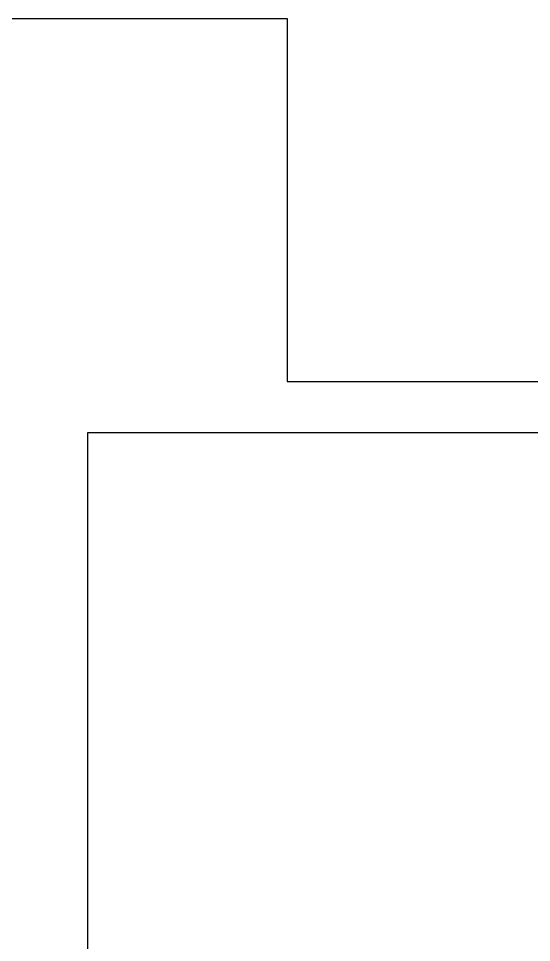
# Model space of a CAD drawing. Extents: x 151242 to 151523, y 158752 to 159354.
# Drawn here: x 151355.643 to 151356.811, y 158875.054 to 158877.158 of the extents above; entities that cross this region are included whole.
import ezdxf

# ---------------------------------------------------------------- set-up
doc = ezdxf.new("R2010")
doc.units = 0
doc.header["$LTSCALE"] = 3
doc.header["$MEASUREMENT"] = 0
doc.layers.add('4', color=12, linetype='CONTINUOUS')

msp = doc.modelspace()

# ---------------------------------------------------------------- linework, layer by layer
at = {"layer": '4', "color": 15}
for p, q in [((151355.2498, 158877.1582), (151356.2546, 158877.1582)), ((151356.2546, 158877.1582), (151356.2546, 158876.3314)), ((151356.2546, 158876.3314), (151356.9922, 158876.3314)), ((151355.8015, 158873.2041), (151355.8015, 158876.2151)), ((151355.8015, 158876.2151), (151356.9916, 158876.2151))]:
    msp.add_line(p, q, dxfattribs=at)

doc.saveas('drawing.dxf')
